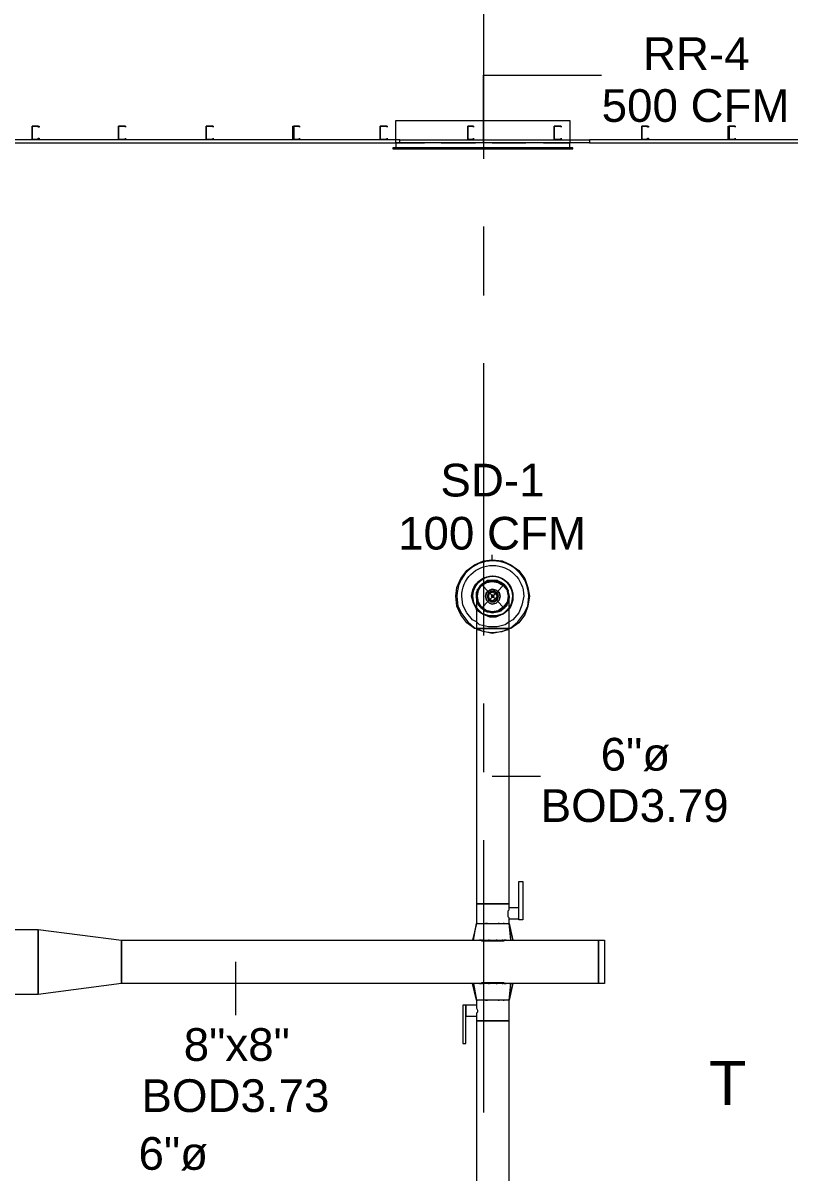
# Model space of a CAD drawing. Header units: metres. Extents: x 29 to 268, y -7 to 151.
# Drawn here: x 53.76 to 57.34, y 18.05 to 23.41 of the extents above; entities that cross this region are included whole.
import ezdxf

# ---------------------------------------------------------------- set-up
doc = ezdxf.new("R2010")
doc.units = ezdxf.units.M
doc.layers.add('HVAC - Ductos', color=5, linetype='Continuous', lineweight=50)
doc.layers.add('PDF2_Geometry', color=7, linetype='Continuous', true_color=0xaaaaaa)
doc.layers.add('PDF2_Text', color=7, linetype='Continuous')
doc.styles.add('PDF Helvetica', font='')
doc.styles.get('PDF Helvetica').set_extended_font_data('Helvetica')

msp = doc.modelspace()

# ---------------------------------------------------------------- linework, layer by layer
at = {"layer": 'HVAC - Ductos', "lineweight": 0}
for points in [[(55.9091, 22.8528), (55.9091, 23.1691), (56.4591, 23.1691)], [(56.3263, 22.8299), (56.3125, 22.8299), (56.3125, 22.8528), (55.5012, 22.8528), (55.5012, 22.9582), (56.3125, 22.9582), (56.3125, 22.8528), (55.5012, 22.8528), (55.5012, 22.8299), (55.4875, 22.8299), (55.4875, 22.8253), (56.3263, 22.8253), (56.3263, 22.8299), (55.4875, 22.8299)], [(55.5104, 22.8528), (55.5104, 22.8528)], [(56.3079, 22.8528), (56.3079, 22.8528)], [(55.5104, 22.8253), (56.3033, 22.8253)], [(55.9504, 20.9094), (55.9504, 20.9324)], [(55.8862, 20.7674), (55.9, 20.7903), (55.9229, 20.804)], [(55.9183, 20.8086), (55.9229, 20.8086), (55.9275, 20.8086)], [(55.9275, 20.8086), (55.9504, 20.8132), (55.9779, 20.8086)], [(55.9779, 20.8086), (55.9825, 20.8086)], [(55.9825, 20.804), (56.0054, 20.7903), (56.0191, 20.7674)], [(55.8817, 20.7078), (55.8817, 20.7124), (55.8771, 20.7399), (55.8817, 20.7628)], [(55.8817, 20.7628), (55.8817, 20.7674), (55.8817, 20.772)], [(56.0191, 20.772), (56.0237, 20.7674), (56.0237, 20.7628)], [(56.0191, 20.7628), (56.0237, 20.7399), (56.0191, 20.7124)], [(55.8771, 20.7399), (55.8771, 20.7307), (55.8771, 20.7124), (55.8771, 20.6849), (55.8771, 20.6482), (55.8771, 20.607), (55.8771, 20.5887), (55.8862, 20.5887), (55.9, 20.5887), (55.9137, 20.5887), (55.9321, 20.5887), (55.9504, 20.5887), (55.9733, 20.5887), (55.9917, 20.5887), (56.0054, 20.5887), (56.0191, 20.5887), (56.0237, 20.5887), (56.0283, 20.5887), (56.0283, 20.6298), (56.0283, 20.6711), (56.0283, 20.7032), (56.0283, 20.7261), (56.0283, 20.7399)], [(55.8771, 20.7307), (55.8771, 20.717), (55.8862, 20.6986), (55.9, 20.6849), (55.9137, 20.6711), (55.9321, 20.6665), (55.9504, 20.662), (55.9733, 20.6665), (55.9917, 20.6711), (56.0054, 20.6849), (55.9825, 20.6711), (55.9825, 20.6665), (55.9779, 20.6665)], [(55.8817, 20.7078), (55.8817, 20.7078)], [(55.9229, 20.6711), (55.9, 20.6849), (55.8862, 20.7078)], [(56.0237, 20.7124), (56.0237, 20.7078), (56.0191, 20.7078), (56.0054, 20.6849), (56.0191, 20.6986), (56.0237, 20.717), (56.0283, 20.7307)], [(56.0283, 20.7399), (56.0283, 20.7399)], [(55.9275, 20.6665), (55.9229, 20.6665), (55.9183, 20.6711)], [(55.9779, 20.6711), (55.9504, 20.6665), (55.9275, 20.6711)], [(56.0283, 20.6207), (56.0099, 20.607), (55.9733, 20.5978), (55.9321, 20.5978), (55.8908, 20.607), (55.8771, 20.6207)], [(55.8771, 20.5887), (55.9091, 20.5749), (55.9504, 20.5703), (55.9962, 20.5749), (56.0283, 20.5887)], [(56.0283, 20.5841), (55.9962, 20.5749), (55.9504, 20.5657), (55.9091, 20.5749), (55.8771, 20.5841)], [(55.9504, 19.9011), (56.175, 19.9011)], [(56.0742, 19.2869), (56.0283, 19.2869), (56.0283, 19.3053), (56.0237, 19.3053), (56.0191, 19.3053), (56.0054, 19.3053), (55.9917, 19.3053), (55.9733, 19.3053), (55.9504, 19.3053), (55.9321, 19.3053), (55.9137, 19.3053), (55.9, 19.3053), (55.8862, 19.3053), (55.8771, 19.3053), (55.8771, 19.2137), (55.8817, 19.2137), (55.8771, 19.2137), (55.8587, 19.1357)], [(55.8771, 19.2137), (55.8817, 19.2137), (55.8862, 19.2137), (55.9, 19.2137), (55.9137, 19.2137), (55.9321, 19.2137), (55.9504, 19.2137), (55.9733, 19.2137), (55.9917, 19.2137), (56.0054, 19.2137), (56.0191, 19.2137), (56.0237, 19.2137), (56.0283, 19.2137), (56.0283, 19.2365), (56.0742, 19.2365), (56.0742, 19.2411), (56.0742, 19.2457), (56.0742, 19.2548), (56.0742, 19.2594), (56.0742, 19.2686), (56.0742, 19.2732), (56.0742, 19.2778), (56.0742, 19.2824)], [(56.0283, 19.2365), (56.0283, 19.2411), (56.0237, 19.2457), (56.0237, 19.2548), (56.0237, 19.264), (56.0237, 19.2732), (56.0283, 19.2778), (56.0283, 19.2824), (56.0283, 19.2869)], [(55.8633, 19.1357), (55.8771, 19.2137), (55.8587, 19.1357), (55.8633, 19.1357), (55.8679, 19.1357), (55.8771, 19.1357)], [(56.0467, 19.1357), (56.0283, 19.2137), (56.0467, 19.1357)], [(56.0375, 19.1357), (56.0283, 19.2137)], [(51.9446, 19.1861), (51.9354, 19.1861), (53.8329, 19.1861), (53.8329, 18.8836), (51.9354, 18.8836), (51.9446, 18.8836)], [(55.8908, 18.9341), (55.9, 18.9341), (54.2225, 18.9341), (54.2225, 19.1357), (55.9, 19.1357), (55.8908, 19.1357)], [(55.8587, 19.1357), (55.8587, 19.1357)], [(55.8725, 19.1357), (55.8725, 19.1357)], [(55.8817, 19.1357), (55.9, 19.1357), (55.9183, 19.1357), (55.9412, 19.1357), (55.9641, 19.1357), (55.9871, 19.1357), (56.0054, 19.1357), (56.0237, 19.1357)], [(56.0054, 19.1311), (55.9871, 19.1311), (55.9641, 19.1311), (55.9412, 19.1311), (55.9183, 19.1311), (55.9, 19.1311)], [(55.9091, 19.1357), (55.9046, 19.1357)], [(55.9367, 19.1357), (55.9321, 19.1357)], [(55.9733, 19.1357), (55.9687, 19.1357)], [(56.0008, 19.1357), (55.9962, 19.1357)], [(56.0145, 19.1357), (56.0054, 19.1357), (56.4454, 19.1357), (56.4454, 18.9341), (56.0054, 18.9341), (56.0145, 18.9341)], [(56.0283, 19.1357), (56.0375, 19.1357), (56.0421, 19.1357), (56.0467, 19.1357)], [(56.0467, 19.1357), (56.0467, 19.1357)], [(54.7541, 19.0349), (54.7541, 18.7873)], [(55.8633, 18.9341), (55.8771, 18.8561), (55.8771, 18.8332), (55.8267, 18.8332), (55.8129, 18.8332), (55.8129, 18.6545), (55.8267, 18.6545), (55.8267, 18.8332), (55.8267, 18.8286), (55.8267, 18.824), (55.8267, 18.8195), (55.8267, 18.8149), (55.8267, 18.8057), (55.8267, 18.8011), (55.8267, 18.7965), (55.8267, 18.7919), (55.8267, 18.7873), (55.8267, 18.7828), (55.8771, 18.7828), (55.8771, 18.7599), (55.8862, 18.7599), (55.9, 18.7599), (55.9137, 18.7599), (55.9321, 18.7599), (55.9504, 18.7599), (55.9733, 18.7599), (55.9917, 18.7599), (56.0054, 18.7599), (56.0191, 18.7599), (56.0237, 18.7599), (56.0283, 18.7599), (56.0283, 18.8561), (56.0237, 18.8561), (56.0191, 18.8561), (56.0054, 18.8561), (55.9917, 18.8561), (55.9733, 18.8561), (55.9504, 18.8561), (55.9321, 18.8561), (55.9137, 18.8561), (55.9, 18.8561), (55.8862, 18.8561), (55.8817, 18.8561), (55.8771, 18.8561), (55.8817, 18.8561), (55.8771, 18.8561)], [(55.8771, 18.9341), (55.8679, 18.9341), (55.8633, 18.9341), (55.8587, 18.9341)], [(55.8587, 18.9341), (55.8771, 18.8561), (55.8587, 18.9341)], [(55.8587, 18.9341), (55.8587, 18.9341)], [(56.0237, 18.9341), (56.0054, 18.9341), (55.9871, 18.9341), (55.9641, 18.9341), (55.9412, 18.9341), (55.9183, 18.9341), (55.9, 18.9341), (55.8817, 18.9341)], [(55.9, 18.9386), (55.9183, 18.9386), (55.9412, 18.9386), (55.9641, 18.9386), (55.9871, 18.9386), (56.0054, 18.9386)], [(55.9046, 18.9341), (55.9091, 18.9341)], [(55.9321, 18.9341), (55.9367, 18.9341)], [(55.9687, 18.9341), (55.9733, 18.9341)], [(55.9962, 18.9341), (56.0008, 18.9341)], [(56.0467, 18.9341), (56.0283, 18.8561), (56.0467, 18.9341), (56.0421, 18.9341)], [(56.0283, 18.8561), (56.0375, 18.9341), (56.0283, 18.9341), (56.0329, 18.9341)], [(56.0467, 18.9341), (56.0467, 18.9341)], [(55.8771, 18.8332), (55.8771, 18.8286), (55.8771, 18.8195), (55.8817, 18.8103), (55.8817, 18.8011), (55.8771, 18.7965), (55.8771, 18.7873), (55.8771, 18.7828)]]:
    msp.add_lwpolyline(points, dxfattribs=at)
for points in [[(55.5104, 22.8528), (55.6341, 22.8528)], [(55.7121, 22.8528), (55.8725, 22.8528)], [(55.9504, 22.8528), (56.1062, 22.8528)], [(56.1887, 22.8528), (56.3079, 22.8528)], [(56.0237, 20.7215), (56.0145, 20.7032), (56.0054, 20.6849), (55.9871, 20.6757), (55.9733, 20.6665), (55.9504, 20.6665), (55.9321, 20.6665), (55.9137, 20.6757), (55.9, 20.6849), (55.8862, 20.7032), (55.8817, 20.7215), (55.8771, 20.7399), (55.8817, 20.7582), (55.8862, 20.7765), (55.9, 20.7903), (55.9137, 20.804), (55.9321, 20.8086), (55.9504, 20.8132), (55.9733, 20.8086), (55.9871, 20.804), (56.0054, 20.7903), (56.0145, 20.7765), (56.0237, 20.7582), (56.0237, 20.7399)], [(55.8771, 20.7399), (55.8771, 20.7582), (55.8862, 20.7765), (55.9, 20.7949), (55.9137, 20.804), (55.9321, 20.8132), (55.9504, 20.8132), (55.9733, 20.8132), (55.9917, 20.804), (56.0054, 20.7949), (56.0191, 20.7765), (56.0237, 20.7582), (56.0283, 20.7399), (56.0283, 20.7307), (56.0283, 20.7399), (56.0237, 20.7582), (56.0191, 20.7765), (56.0054, 20.7949), (55.9917, 20.804), (55.9733, 20.8132), (55.9504, 20.8132), (55.9321, 20.8132), (55.9137, 20.804), (55.9, 20.7949), (55.8862, 20.7765), (55.8771, 20.7582), (55.8771, 20.7399), (55.8771, 20.7307)], [(56.0191, 20.7124), (56.0008, 20.6895), (55.9779, 20.6711), (55.9504, 20.6665), (55.9229, 20.6711), (55.9, 20.6895), (55.8862, 20.7124), (55.8817, 20.7399), (55.8862, 20.7674), (55.9, 20.7903), (55.9229, 20.804), (55.9504, 20.8086), (55.9779, 20.804), (56.0008, 20.7903), (56.0191, 20.7674), (56.0237, 20.7399)], [(55.9229, 20.7536), (55.9183, 20.7399), (55.9229, 20.7582), (55.9367, 20.7674), (55.9504, 20.772), (55.9687, 20.7674), (55.9825, 20.7582), (55.9871, 20.7399), (55.9825, 20.7536), (55.9687, 20.7674), (55.9504, 20.772), (55.9367, 20.7674)], [(55.9321, 20.7536), (55.9275, 20.7399), (55.9321, 20.7536), (55.9458, 20.7628), (55.9595, 20.7628), (55.9733, 20.7536), (55.9779, 20.7399), (55.9733, 20.7536), (55.9595, 20.7628), (55.9458, 20.7628)], [(55.9641, 20.7261), (55.9504, 20.717), (55.9367, 20.7261), (55.9321, 20.7399), (55.9367, 20.7536), (55.9504, 20.7582), (55.9641, 20.7536), (55.9733, 20.7399)], [(55.8541, 20.7399), (55.8633, 20.7078), (55.8771, 20.6803), (55.8633, 20.7078)], [(55.9825, 20.7215), (55.9871, 20.7399), (55.9825, 20.7215), (55.9687, 20.7078), (55.9504, 20.7032), (55.9367, 20.7078), (55.9229, 20.7215), (55.9183, 20.7399), (55.9229, 20.7215), (55.9367, 20.7078), (55.9504, 20.7032), (55.9687, 20.7078)], [(55.9733, 20.7261), (55.9779, 20.7399), (55.9733, 20.7215), (55.9595, 20.7124), (55.9458, 20.7124), (55.9321, 20.7215), (55.9275, 20.7399), (55.9321, 20.7261), (55.9458, 20.717), (55.9595, 20.717)], [(55.9504, 20.7445), (55.9458, 20.7399), (55.9504, 20.7445), (55.955, 20.7445), (55.9595, 20.7399), (55.955, 20.7445)], [(55.955, 20.7353), (55.9595, 20.7399), (55.955, 20.7353), (55.9504, 20.7353), (55.9458, 20.7399), (55.9504, 20.7353)], [(55.8817, 20.6803), (55.9046, 20.6574), (55.9367, 20.6482), (55.9687, 20.6482), (56.0008, 20.6574), (56.0237, 20.6803), (56.0283, 20.6849), (56.0237, 20.6803), (56.0008, 20.6574), (55.9687, 20.6482), (55.9367, 20.6482), (55.9046, 20.6574), (55.8817, 20.6803), (55.8771, 20.6849)], [(56.0237, 20.6757), (56.0008, 20.6574), (55.9687, 20.6436), (55.9367, 20.6436), (55.9046, 20.6574), (55.8771, 20.6757), (55.8771, 20.6803), (55.8771, 20.6757), (55.9046, 20.6574), (55.9367, 20.6436), (55.9687, 20.6436), (56.0008, 20.6574), (56.0237, 20.6757), (56.0283, 20.6803)], [(55.8771, 19.3053), (55.8862, 19.3053), (55.9, 19.3053), (55.9137, 19.3053), (55.9321, 19.3053), (55.9504, 19.3053), (55.9733, 19.3053), (55.9917, 19.3053), (56.0054, 19.3053), (56.0191, 19.3053), (56.0237, 19.3053), (56.0283, 19.3053), (56.0283, 20.5887), (56.0237, 20.5887), (56.0191, 20.5887), (56.0054, 20.5887), (55.9917, 20.5887), (55.9733, 20.5887), (55.9504, 20.5887), (55.9321, 20.5887), (55.9137, 20.5887), (55.9, 20.5887), (55.8862, 20.5887), (55.8771, 20.5887)], [(56.0742, 19.4107), (56.0925, 19.4107), (56.0925, 19.2319), (56.0742, 19.2319)], [(55.9275, 19.2137), (55.9229, 19.2137), (55.9183, 19.2137), (55.9229, 19.2137)], [(55.9825, 19.2137), (55.9779, 19.2137)], [(56.0054, 19.2137), (56.0008, 19.2137)], [(53.8329, 19.1861), (54.2225, 19.1357), (54.2225, 18.9341), (53.8329, 18.8836)], [(56.4729, 19.1357), (56.4729, 18.9341), (56.4454, 18.9341), (56.4454, 19.1357)], [(55.9183, 18.8561), (55.9229, 18.8561), (55.9275, 18.8561), (55.9229, 18.8561)], [(55.9779, 18.8561), (55.9825, 18.8561)], [(56.0008, 18.8561), (56.0054, 18.8561)], [(56.0283, 18.7599), (56.0237, 18.7599), (56.0191, 18.7599), (56.0054, 18.7599), (55.9917, 18.7599), (55.9733, 18.7599), (55.9504, 18.7599), (55.9321, 18.7599), (55.9137, 18.7599), (55.9, 18.7599), (55.8862, 18.7599), (55.8771, 18.7599), (55.8771, 17.3482), (55.8862, 17.3482), (55.9, 17.3482), (55.9137, 17.3482), (55.9321, 17.3482), (55.9504, 17.3482), (55.9733, 17.3482), (55.9917, 17.3482), (56.0054, 17.3482), (56.0191, 17.3482), (56.0237, 17.3482), (56.0283, 17.3482)]]:
    msp.add_lwpolyline(points, close=True, dxfattribs=at)
for points in [[(55.7854, 20.7399), (55.79, 20.6941), (55.8083, 20.6574), (55.8358, 20.6207), (55.8679, 20.5932), (55.8771, 20.5887), (55.8679, 20.5887), (55.8312, 20.6161), (55.8037, 20.6528), (55.7854, 20.6941), (55.7808, 20.7399), (55.7854, 20.7811), (55.8037, 20.8224), (55.8312, 20.8591), (55.8679, 20.8865), (55.9091, 20.9048), (55.9504, 20.9094), (55.9962, 20.9048), (56.0375, 20.8865), (56.0742, 20.8591), (56.1017, 20.8224), (56.1154, 20.7811), (56.1245, 20.7399), (56.1154, 20.6941), (56.1017, 20.6528), (56.0742, 20.6161), (56.0375, 20.5887), (56.0283, 20.5887), (56.0375, 20.5932), (56.0696, 20.6207), (56.0971, 20.6574), (56.1154, 20.6941), (56.1199, 20.7399, 0.986173)], [(56.0467, 20.7399, 0.962212), (55.8541, 20.7399, -1.355037), (56.0283, 20.6803), (56.0421, 20.7078), (56.0467, 20.7399), (56.0421, 20.7078), (56.0283, 20.6849, 1.368423), (55.8587, 20.7399), (55.8633, 20.7078), (55.8771, 20.6849, -1.368444)]]:
    msp.add_lwpolyline(points, format="xyb", close=True, dxfattribs=at)
msp.add_lwpolyline([(55.8771, 20.6207), (55.8587, 20.6298), (55.8312, 20.662), (55.8129, 20.6986), (55.8083, 20.7399, -0.994109), (56.0971, 20.7399), (56.0879, 20.6986), (56.0742, 20.662), (56.0467, 20.6298), (56.0283, 20.6207)], format="xyb", dxfattribs=at)
at = {"layer": 'PDF2_Geometry', "lineweight": 0}
for points in [[(55.9091, 24.049), (55.9091, 22.7795)], [(53.8054, 22.9307), (53.8054, 22.9307)], [(53.8054, 22.9307), (53.8054, 22.9307)], [(54.2408, 22.9262), (54.2408, 22.9262)], [(54.6166, 22.9307), (54.6166, 22.9307)], [(54.6166, 22.9307), (54.6166, 22.9307)], [(54.6487, 22.9262), (54.6487, 22.9262)], [(55.0245, 22.9307), (55.0245, 22.9307)], [(55.0521, 22.9262), (55.0521, 22.9262)], [(55.4279, 22.9307), (55.4279, 22.9307)], [(55.4279, 22.9307), (55.4279, 22.9307)], [(55.4599, 22.9262), (55.4599, 22.9262)], [(55.8358, 22.9307), (55.8358, 22.9307)], [(55.8358, 22.9307), (55.8358, 22.9307)], [(55.8633, 22.9262), (55.8633, 22.9262)], [(56.2713, 22.9262), (56.2713, 22.9262)], [(56.6471, 22.9307), (56.6471, 22.9307)], [(56.6471, 22.9307), (56.6471, 22.9307)], [(57.055, 22.9307), (57.055, 22.9307)], [(57.0825, 22.9262), (57.0825, 22.9262)], [(43.6624, 22.8666), (43.6624, 22.8528), (43.864, 22.8528), (43.864, 22.8666), (44.7532, 22.8666), (44.7532, 22.8528), (46.362, 22.8528), (46.362, 22.8666), (47.2512, 22.8666), (47.2512, 22.8528), (49.3641, 22.8528), (49.3641, 22.8666), (50.2532, 22.8666), (50.2532, 22.8528), (52.3662, 22.8528), (52.3662, 22.8666), (53.2508, 22.8666), (53.2508, 22.8528), (55.5196, 22.8528), (55.5196, 22.8666), (56.4041, 22.8666), (56.4041, 22.8528), (59.6033, 22.8528)], [(53.8054, 22.8712), (53.8054, 22.8712)], [(54.2408, 22.8757), (54.2408, 22.8757)], [(54.6166, 22.8712), (54.6166, 22.8712)], [(54.6487, 22.8757), (54.6487, 22.8757)], [(55.0245, 22.8712), (55.0245, 22.8712)], [(55.0521, 22.8757), (55.0521, 22.8757)], [(55.4279, 22.8712), (55.4279, 22.8712)], [(55.4599, 22.8757), (55.4599, 22.8757)], [(56.4041, 22.8528), (55.5196, 22.8528)], [(55.8358, 22.8712), (55.8358, 22.8712)], [(55.8633, 22.8757), (55.8633, 22.8757)], [(56.2713, 22.8757), (56.2713, 22.8757)], [(57.5087, 22.8528), (59.6033, 22.8528), (59.6033, 22.8666), (56.4041, 22.8666), (56.4041, 22.8528), (57.4217, 22.8528)], [(56.6471, 22.8712), (56.6471, 22.8712)], [(57.055, 22.8712), (57.055, 22.8712)], [(57.0825, 22.8757), (57.0825, 22.8757)], [(55.9091, 22.4632), (55.9091, 22.1424)], [(55.9091, 21.8261), (55.9091, 20.5565)], [(55.9091, 20.2403), (55.9091, 19.9195)], [(55.9091, 19.6032), (55.9091, 18.3336)]]:
    msp.add_lwpolyline(points, dxfattribs=at)
for points in [[(53.8054, 22.8666), (53.8054, 22.8712), (53.8054, 22.9307), (53.8375, 22.9307), (53.8375, 22.9262), (53.8329, 22.9262), (53.8329, 22.9307), (53.8054, 22.9307), (53.8054, 22.8712), (53.8329, 22.8712), (53.8329, 22.8757), (53.8375, 22.8757), (53.8375, 22.8666)], [(54.2133, 22.8666), (54.2087, 22.8712), (54.2087, 22.9307), (54.2133, 22.9307), (54.2408, 22.9307), (54.2408, 22.9262), (54.2408, 22.9307), (54.2133, 22.9307), (54.2087, 22.9307), (54.2087, 22.8712), (54.2133, 22.8712), (54.2408, 22.8712), (54.2408, 22.8757), (54.2408, 22.8666)], [(54.6166, 22.8666), (54.6166, 22.8712), (54.6166, 22.9307), (54.6487, 22.9307), (54.6487, 22.9262), (54.6487, 22.9307), (54.6166, 22.9307), (54.6166, 22.8712), (54.6487, 22.8712), (54.6487, 22.8757), (54.6487, 22.8666)], [(55.0245, 22.8666), (55.0245, 22.8712), (55.0199, 22.8712), (55.0199, 22.9307), (55.0245, 22.9307), (55.0521, 22.9307), (55.0521, 22.9262), (55.0521, 22.9307), (55.0245, 22.9307), (55.0245, 22.8712), (55.0521, 22.8712), (55.0521, 22.8757), (55.0521, 22.8666)], [(55.4279, 22.8666), (55.4279, 22.8712), (55.4279, 22.9307), (55.4599, 22.9307), (55.4599, 22.9262), (55.4599, 22.9307), (55.4279, 22.9307), (55.4279, 22.8712), (55.4599, 22.8712), (55.4599, 22.8757), (55.4599, 22.8666)], [(55.8358, 22.8666), (55.8358, 22.8712), (55.8358, 22.9307), (55.8633, 22.9307), (55.8633, 22.9262), (55.8633, 22.9307), (55.8358, 22.9307), (55.8358, 22.8712), (55.8633, 22.8712), (55.8633, 22.8757), (55.8633, 22.8666)], [(56.2437, 22.8666), (56.2391, 22.8666), (56.2391, 22.8712), (56.2391, 22.9307), (56.2437, 22.9307), (56.2713, 22.9307), (56.2713, 22.9262), (56.2713, 22.9307), (56.2437, 22.9307), (56.2391, 22.9307), (56.2391, 22.8712), (56.2437, 22.8712), (56.2713, 22.8712), (56.2713, 22.8757), (56.2713, 22.8666)], [(56.6471, 22.8666), (56.6471, 22.8712), (56.6471, 22.9307), (56.6791, 22.9307), (56.6791, 22.9262), (56.6745, 22.9262), (56.6745, 22.9307), (56.6471, 22.9307), (56.6471, 22.8712), (56.6745, 22.8712), (56.6745, 22.8757), (56.6791, 22.8757), (56.6791, 22.8666)], [(57.055, 22.8666), (57.0504, 22.8712), (57.0504, 22.9307), (57.055, 22.9307), (57.0825, 22.9307), (57.0825, 22.9262), (57.0825, 22.9307), (57.055, 22.9307), (57.055, 22.8712), (57.0825, 22.8712), (57.0825, 22.8757), (57.0825, 22.8666)], [(55.5196, 22.8666), (53.2508, 22.8666), (53.2508, 22.8528), (55.5196, 22.8528)]]:
    msp.add_lwpolyline(points, close=True, dxfattribs=at)
at = {"layer": 'PDF2_Geometry', "color": 254, "lineweight": 0, "true_color": 0xd2d2d2}
for points in [[(55.4279, 22.9078), (55.4279, 22.9078)], [(55.4508, 22.9307), (55.4508, 22.9307)], [(57.0504, 22.9032), (57.055, 22.9032)], [(57.0825, 22.9307), (57.0825, 22.9307)], [(55.0199, 22.8849), (55.0245, 22.8849)]]:
    msp.add_lwpolyline(points, dxfattribs=at)
at = {"layer": 'PDF2_Geometry', "color": 8, "lineweight": 0, "true_color": 0x808080}
msp.add_lwpolyline([(56.0145, 20.7857), (55.9733, 20.8132), (55.9275, 20.8132), (55.8908, 20.7857), (55.8771, 20.7399), (55.8908, 20.6941), (55.9275, 20.6665), (55.9733, 20.6665), (56.0145, 20.6941), (56.0283, 20.7399)], close=True, dxfattribs=at)
for points in [[(55.9, 20.7949), (56.0054, 20.6849)], [(56.0054, 20.7949), (55.9, 20.6849)]]:
    msp.add_lwpolyline(points, dxfattribs=at)

# ---------------------------------------------------------------- texts
at = {"layer": 'PDF2_Text', "lineweight": 0, "attachment_point": 4, "style": 'PDF Helvetica'}
for s, insert, char_height in [('RR-4', (56.6526, 23.2691), 0.15247), ('500 CFM', (56.4601, 23.0262), 0.15247), ('SD-1', (55.7084, 21.2799), 0.15247), ('100 CFM', (55.5113, 21.0324), 0.15247), ('6"ø', (56.4555, 20.0011), 0.15247), ('BOD3.79', (56.1759, 19.7627), 0.15247), ('8"x8"', (54.5121, 18.6489), 0.15247), ('T', (56.9597, 18.4711), 0.2055), ('BOD3.73', (54.315, 18.4106), 0.15247), ('6"ø', (54.3013, 18.1402), 0.15247)]:
    msp.add_mtext(s, dxfattribs=dict(at, insert=insert, char_height=char_height))

doc.saveas('drawing.dxf')
